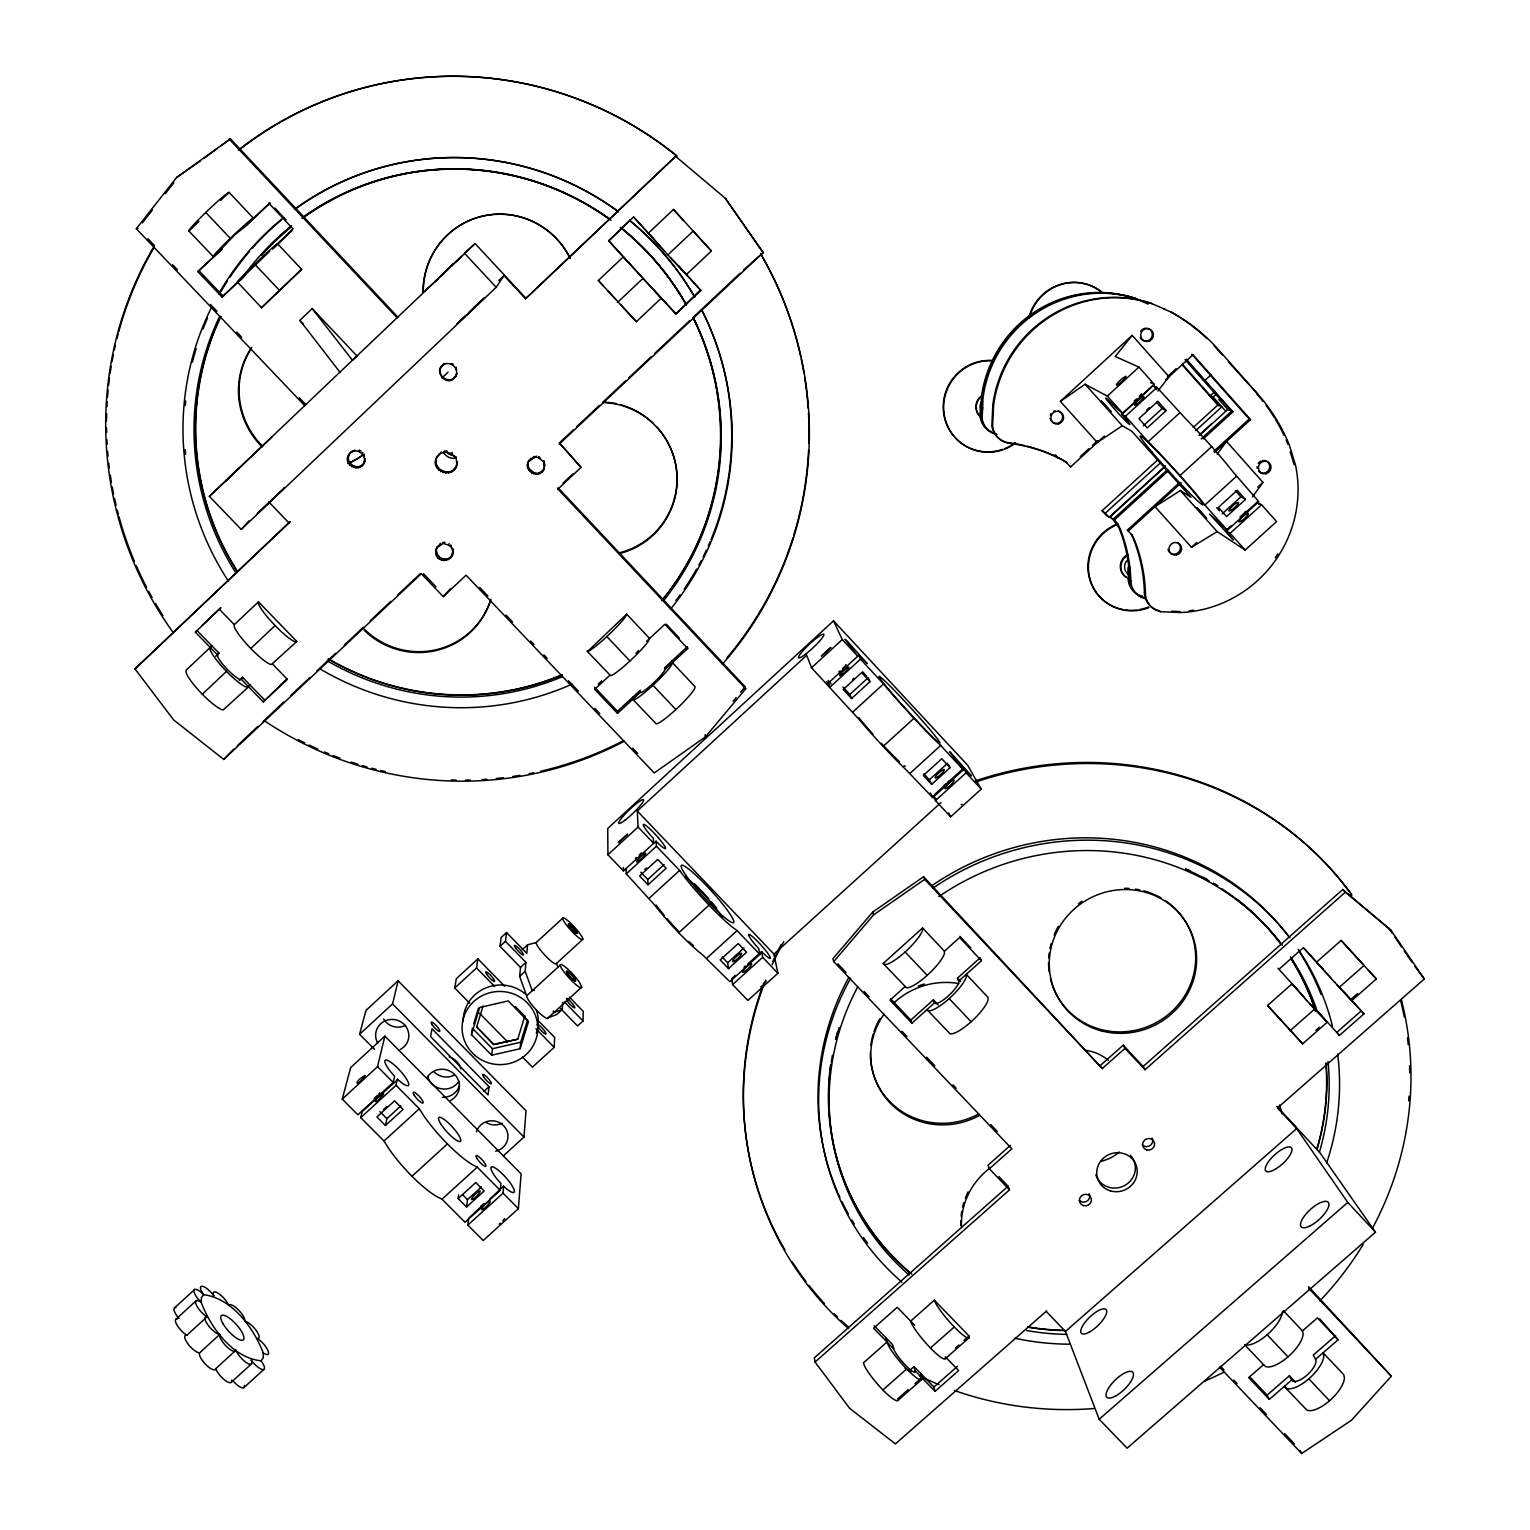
<?xml version="1.0" encoding="UTF-8"?>
<svg xmlns="http://www.w3.org/2000/svg" width="1530" height="1530" viewBox="0 0 1530 1530"><rect width="100%" height="100%" fill="white"/><g stroke="black" fill="none" stroke-linecap="round" stroke-linejoin="round"><path stroke-width="1.5" d="M944.45 951.201L944.431 953.419A26.584 6.311 -43.3 0 1 927.218 975.298A26.584 6.311 -43.3 0 1 906.353 987.672L883.173 963.479L922.552 927.964L944.45 951.201L959.616 937.546L981.418 960.725L958.698 981.132A16.333 4.035 -43.3 0 1 948.198 996.03A16.333 4.035 -43.3 0 1 934.505 1002.858L911.861 1023.188L890.001 1000.18L905.091 986.601M263.236 1352.902L263.198 1357.875L261.056 1360.82C232.598 1357.799 210.662 1327.772 201.195 1302.259A11.399 3.557 47.4 0 1 194.023 1290.192A11.399 3.557 47.4 0 1 203.777 1294.686C232.024 1298.396 253.483 1327.581 263.236 1352.902A11.284 3.5 47.9 0 0 268.018 1350.665A11.284 3.5 47.9 0 0 257.231 1338.406A11.245 3.462 47.8 0 0 256.103 1330.373A11.245 3.462 47.8 0 0 244.666 1321.193A11.226 3.462 47.6 0 0 237.992 1309.47A11.226 3.462 47.6 0 0 228.888 1305.702A11.265 3.481 47.5 0 0 218.35 1293.366A11.265 3.481 47.5 0 0 213.932 1296.006A11.322 3.519 47.4 0 0 202.247 1286.252A11.322 3.519 47.4 0 0 203.777 1294.686L201.424 1297.421L201.195 1302.259A11.456 3.615 47.5 0 0 196.031 1304.344A11.456 3.615 47.5 0 0 207.028 1316.794A11.494 3.634 47.6 0 0 207.965 1324.999A11.494 3.634 47.6 0 0 219.785 1334.409A11.513 3.634 47.7 0 0 226.574 1346.515A11.513 3.634 47.7 0 0 235.964 1350.244A11.475 3.615 47.8 0 0 246.713 1362.886A11.475 3.615 47.8 0 0 251.092 1359.883A11.418 3.576 47.9 0 0 262.797 1369.618A11.418 3.576 47.9 0 0 261.056 1360.82M617.527 713.382L594.673 689.322L594.711 687.333L617.47 711.297L617.527 713.382L640.362 692.268A16.696 2.085 -43.5 0 0 652.794 683.623A16.696 2.085 -43.5 0 0 664.766 669.7L687.697 648.51L687.391 646.654L664.556 667.788L664.766 669.7M996.03 433.927A19.622 19.221 -56.3 0 1 981.285 417.518L982.719 407.496M886.042 1337.909L886.998 1342.02L863.417 1362.886L864.507 1365.85A26.163 4.724 49.1 0 0 882.867 1389.948A26.163 4.724 49.1 0 0 898.148 1400.256L898.167 1398.707M922.552 927.964L922.494 930.144A26.622 6.082 -43.3 0 1 905.148 951.966A26.622 6.082 -43.3 0 1 884.397 964.512L883.173 963.479M258.436 601.826L258.398 603.451A27.597 4.475 46.3 0 0 275.075 625.521A27.597 4.475 46.3 0 0 295.52 641.816L296.801 641.452L258.436 601.826L234.3 624.661L234.205 626.325A27.559 4.724 46.2 0 0 250.767 648.471A27.559 4.724 46.2 0 0 271.365 664.575L296.801 641.452M560.401 1008.327L577.594 1025.98L583.045 1020.988L583.255 1011.387L569.351 997.082M562.638 918.287L536.169 942.557L527.582 944.813L526.798 953.362L506.545 932.535L505.493 941.352L525.976 962.37L520.506 967.4L519.626 976.35L526.645 995.82A15.587 2.888 47.5 0 0 537.106 1010.718A15.587 2.888 47.5 0 0 548.123 1017.813L556.805 1014.467L562.313 1009.437L562.638 1002.456M980.558 416.963L981.495 396.557A117.772 114.616 -55.1 0 1 1134.954 298.331L1148.246 304.068M981.285 417.518L982.222 397.073A117.982 114.846 -55 0 1 1135.987 298.675M1026.936 446.148A160.803 157.494 -40.5 0 1 1061.399 459.23L1066.697 462.538L1062.298 459.899A161.109 157.8 -40.5 0 0 1009.513 443.356L1008.71 442.725A20.196 19.756 -55.5 0 1 991.861 425.57L992.855 404.551A121.386 118.04 -54.4 0 1 1151.096 303.342L1165.152 309.366M1009.513 443.356A20.234 19.794 -55.4 0 1 992.626 426.162L993.62 405.087A121.616 118.269 -54.3 0 1 1152.186 303.686M522.495 1057.058L532.402 1067.175L554.166 1047.342L554.682 1037.455L537.986 1020.376M268.859 501.974L288.998 522.954L290.126 521.52L134.984 668.935L173.617 719.903L223.782 759.435L421.324 573.693L443.222 596.624L466.076 575.203L654.228 772.956L705.445 736.867L745.684 688.787L557.953 489.065L581.037 467.415L559.387 442.973L573.291 429.93M211.599 645.564L210.069 649.141A27.54 4.992 46.1 0 0 226.497 671.364A27.54 4.992 46.1 0 0 247.248 687.295L249.868 684.847M484.398 1203.613L468.658 1218.243L467.836 1225.09L483.212 1240.505L518.383 1208.643L521.099 1173.854L384.872 1036.116L350.676 1067.558L342.242 1099.095L357.886 1114.796L393.191 1082.418L394.625 1076.259L391.737 1073.027A17.136 3.902 47.3 0 1 388.333 1060.73A17.136 3.902 47.3 0 1 407.63 1081.022A17.136 3.902 47.3 0 1 397.857 1079.492L362.247 1111.449L360.736 1117.646L384.011 1141.017L388.563 1148.265A52.9 12.756 47.7 0 0 436.7 1196.556L442.017 1199.195L465.043 1222.298L500.253 1190.359L500.96 1183.493L498.704 1181.026A17.002 3.844 47.9 0 1 493.616 1167.199A17.002 3.844 47.9 0 1 512.779 1186.917A17.002 3.844 47.9 0 1 504.804 1187.299L503.638 1186.171L489.638 1199.195M503.198 1155.972L523.968 1137.115L526.014 1110.761L398.106 980.807L365.976 1010.412L359.588 1034.28L374.582 1049.389M491.685 1055.222L492.45 1048.7L472.368 1028.256L471.45 1034.643L491.685 1055.222L520.143 1048.7L520.736 1042.236L527.62 1019.783M467.836 1225.09L503.045 1193.17L503.638 1186.171M517.752 1039.195L493.731 1044.321L476.652 1026.917L493.674 1044.703L517.752 1039.195L524.809 1015.882M534.486 990.541A15.606 2.85 47.5 0 0 532.249 990.694L525.153 971.301L525.976 962.37M397.36 1078.975L396.021 1085.286L360.736 1117.646M489.026 1086.683L488.051 1094.887L430.561 1036.575L432.034 1028.829L489.026 1086.683L483.901 1091.368M557.953 489.065L558.106 487.764L745.187 686.798L745.684 688.787M520.506 967.4L500.023 946.362L501.132 937.508L506.545 932.535M458.656 1194.892L458.159 1198.564L466.554 1207.017L467.492 1199.616L481.472 1186.917M581.037 467.415L559.387 442.973M364.121 462.768L363.26 463.992L365.001 460.76C361.979 475.008 340.329 464.661 349.567 453.779L347.769 456.992M361.864 465.694L362.744 464.47C356.892 470.418 346.067 463.647 348.687 455.806M364.14 461.964C366.76 454.085 355.897 447.276 350.026 453.243L352.722 450.795L351.804 451.962M469.595 1003.144L454.735 987.978L476.538 967.955L477.896 958.87L504.594 986.2M454.008 378.407L455.94 375.787C448.615 389.691 431.058 370.662 444.561 363.681L440.793 367.563M454.544 377.508C447.812 384.355 436.088 374.62 441.386 366.703M456.858 464.546L456.322 465.77L457.279 461.831C457.298 481.319 426.545 471.603 437.657 455.844L437.045 457.03L441.596 452.096L438.785 454.888L439.378 453.702M455.213 468.276L455.749 467.052C449.897 477.437 432.722 469.538 436.528 458.35L435.935 459.555M435.744 551.928L436.662 548.237L435.744 551.928C435.763 565.316 456.495 561.07 452.937 548.811L452.306 554.663M543.341 470.322L544.451 467.09C542.328 480.956 520.908 471.565 529.17 460.128L528.003 463.341L528.271 462.137M544.24 468.314L543.8 460.645L544.604 466.134L544.814 464.91M544.374 463.915L544.584 462.71M454.735 987.978L456.322 978.684L477.896 958.87M541.945 472.024L543.552 469.098M540.167 473.325L542.175 470.8M538.101 474.09L540.377 472.082M540.568 458.637L538.77 456.533L538.541 457.719L543.59 461.85M535.902 474.3L538.331 472.847M533.702 473.937L533.951 472.694L528.94 468.582L527.927 464.317L527.64 465.522M528.902 461.333L536.59 456.15M531.694 473.019L531.943 471.776M534.161 457.566L534.391 456.361L532.077 458.331M529.973 471.603L530.241 470.379M528.672 469.806L528.94 468.582M385.426 1125.525L403.059 1109.365L394.568 1100.816L376.916 1116.976L385.426 1125.525L386.918 1118.64L400.936 1105.808M530.298 459.612L530.547 458.426M527.888 467.74L528.156 466.516M342.242 1099.095L377.547 1066.659L384.872 1036.116M359.588 1034.28L392.579 1003.909L398.106 980.807M982.375 412.354L982.107 418.168A19.66 19.259 -56.3 0 0 996.891 434.597M473.745 1023.761L478.527 1008.021M471.45 1034.643L479.712 1007.467L508.266 1000.926L528.481 1021.581L520.143 1048.7M476.595 1027.299L483.002 1006.032M672.167 660.75L671.861 664.345A27.138 3.385 -43.5 0 1 652.966 685.287A27.138 3.385 -43.5 0 1 633.477 699.841L632.636 697.298M443.222 596.624L450.298 588.859M450.03 558.354L452.842 553.133M452.631 552.502L453.167 550.972M451.407 556.652L451.943 555.122M448.252 559.636L450.566 556.805M451.599 548.256L450.834 544.967L452.402 550.322M446.205 560.401L448.806 558.087M444.006 560.611L444.58 559.062L446.76 558.852M450.298 546.478L448.577 545.082L449.132 543.59M441.826 560.248L442.399 558.699L444.58 559.062M439.799 559.33L440.391 557.8L437.37 554.625L436.337 550.398M436.069 549.767L437.561 546.248L436.968 547.759L444.943 542.308L442.744 542.538M438.077 557.953L438.67 556.404M436.777 556.155L437.37 554.625M440.124 544.795L440.697 543.303L438.345 546.076M435.974 554.109L436.586 552.579M626.688 614.161L626.057 615.768A27.234 2.869 -43.5 0 1 606.875 636.537A27.234 2.869 -43.5 0 1 587.635 651.455L626.688 614.161L649.581 638.45L649.007 640.095A27.177 3.117 -43.5 0 1 629.958 660.96A27.177 3.117 -43.5 0 1 610.585 675.686L586.985 651.034M453.473 470.418L454.008 469.194M451.235 472.024L451.79 470.781M455.405 376.686L456.839 373.76L456.303 374.64C458.598 367.736 450.336 360.851 443.987 364.542M448.653 473L449.208 471.756M456.743 463.035L455.978 456.476M525.517 298.752L675.705 156.328L525.517 298.752L503.963 275.572L498.78 280.487M445.899 473.267L446.473 472.024M455.443 457.68L451.656 453.645L452.192 452.478M443.165 472.808L443.738 471.565M440.621 471.661L441.214 470.418M438.46 469.901L439.053 468.658M436.834 467.645L437.427 466.421M435.821 465.043L436.413 463.82M435.514 462.29L436.127 461.085M217.604 655.031L218.981 653.138L196.835 630.398L195.381 632.215L217.604 655.031A16.945 3.06 46.1 0 0 227.645 669.738A16.945 3.06 46.1 0 0 241.243 679.282L263.313 701.945L286.779 678.957M456.399 370.203L456.131 367.238L455.596 368.099M223.782 759.435L233.765 749.069M452.536 364.848L453.09 363.987L450.489 363.911M442.514 377.069L441.941 377.967L448.099 372.134M241.243 679.282L242.524 677.312L264.518 699.899M525.785 298.14L475.084 243.557L209.361 496.351L241.243 529.437L496.198 287.296L504.326 275.018M360.086 466.994L360.965 465.751M364.465 459.784L365.326 458.579M358.02 467.759L358.9 466.535M364.216 457.566L364.255 454.295M1252.439 497.021L1262.977 482.39L1226.563 441.462L1217.172 454.142M355.821 467.97L356.7 466.746M353.621 467.606L354.52 466.382M362.075 453.683L362.935 452.498M351.575 466.688L352.474 465.464M349.834 465.273L350.753 464.049M348.515 463.475L349.433 462.251M358.288 451.35L359.168 450.164L361.195 451.082M347.693 461.391L348.611 460.186M347.444 459.172L348.362 457.986M353.889 451.178L354.769 450.011M1157.942 391.011L1169.016 376.763L1132.162 335.357L1060.367 401.396L1097.297 442.495L1122.293 425.742L1131.779 431.211L1190.971 497.269L1180.376 490.575L1154.997 506.679L1191.487 547.3L1217.134 531.598L1245.152 550.073L1276.575 521.596L1261.581 504.766L1257.086 502.184L1243.201 514.788M304.833 405.756L136.323 228.716L176.562 177.518L230.437 138.828L397.857 317.131L397.111 317.838L229.06 138.867M142.328 222.883L152.35 210.126M165.24 193.717L173.827 182.797M195.381 632.215L220.836 607.678L201.979 625.54M1132.162 335.357L1115.255 356.49L1138.913 367.104L1154.194 384.279L1122.638 413.215L1116.441 408.376A17.729 0.956 47.7 0 0 1107.204 400.363A17.729 0.956 47.7 0 0 1126.596 421.84A17.729 0.956 47.7 0 0 1122.599 415.204L1121.815 414.324L1153.161 385.598L1156.967 387.377L1185.903 419.01A54.851 3.634 47.6 0 1 1232.912 471.776L1258.846 501.706L1227.404 530.241L1209.561 514.061L1233.333 539.994L1225.855 530.528L1231.057 525.804M348.649 454.965L350.944 452.077M378.885 1093.893L379.803 1092.764M733.157 701.161L736.16 697.565M740.673 692.191L745.187 686.798M1100.567 1065.301L1123.192 1045.181L1124.99 1048.356L1102.269 1068.533L923.565 876.728L872.693 912.09L832.894 958.698L833.716 961.605L1011.866 1148.82L989.375 1168.805L1009.475 1189.862L815.05 1362.044L849.552 1408.231L895.394 1443.918L1046.654 1310.923M833.716 961.605L873.668 914.806L924.694 879.348L923.565 876.728M241.243 529.437L248.912 520.889M1308.571 1286.711L1391.325 1376.178L1351.468 1420.261L1301.686 1453.5L1219.467 1367.055M582.892 939.21L580.903 939.21A14.745 2.391 47.5 0 1 564.513 922.303A14.745 2.391 47.5 0 1 569.715 922.303A14.745 2.391 47.5 0 1 582.892 939.21L555.887 963.996L554.395 963.479A14.726 2.544 47.4 0 1 542.94 953.056A14.726 2.544 47.4 0 1 536.169 942.557M377.776 1095.117L374.123 1098.464M282.4 489.887L284.79 487.458L283.471 488.548M188.936 231.107L188.726 230.705A28.037 1.683 -43.7 0 1 205.804 212.441A28.037 1.683 -43.7 0 1 227.588 193.163L229.079 192.34L253.349 218.102L251.895 218.962A27.98 1.396 -43.7 0 0 230.303 238.336A27.98 1.396 -43.7 0 0 213.091 256.39L188.936 231.107L198.957 221.429M220.703 200.411L229.079 192.34M301.62 269.318L261.534 307.721L301.62 269.318L277.523 243.748L276.146 244.666A27.942 1.109 -43.7 0 0 254.688 264.135A27.942 1.109 -43.7 0 0 237.341 281.979L261.573 307.74M279.952 492.277L258.283 512.799M197.848 271.575L222.29 248.912L197.848 271.575L222.06 297.069L244.781 275.955M245.584 225.56L270.026 202.897L246.885 225.197L234.702 234.893L220.913 249.352M465.56 315.486L456.801 324.15L465.254 316.385M222.06 297.069L269.777 251.207M272.876 248.223L292.995 228.888L268.802 203.184M272.646 249.161L292.459 230.112M339.947 372.211L299.88 320.363L312.197 308.582L357.026 356.031L352.474 360.277L312.197 308.582M234.492 472.445L225.484 481.051L271.938 437.045M428.018 288.08L425.397 290.585L461.582 256.371L455.577 262.108M450.776 266.43L453.454 263.868L440.965 275.725M438.23 278.594L434.941 281.75L437.159 279.665M469.098 312.101L472.77 308.62M134.984 668.935L289.476 522.476M700.855 290.49L678.727 266.124L700.855 290.49L675.839 313.994L608.653 240.937L628.601 221.601M608.653 240.937L633.592 216.878L664.594 251.207M473.937 307.511L484.781 297.489L466.44 315.276M210.203 647.419L186.163 670.159L185.991 671.919A27.502 5.24 46 0 0 202.304 694.199A27.502 5.24 46 0 0 223.189 709.958L248.606 686.836M598.326 280.506L623.322 256.887L661.285 298.178L636.327 321.683L598.326 280.506L603.088 285.651M711.393 250.997L673.468 209.476L648.357 233.21L662.873 249.486L667.845 254.917L693.128 231.068L711.393 250.997L686.301 274.616L670.676 257.824M215.711 656.236L218.981 653.138M202.323 694.218L226.517 671.383M250.786 648.49L275.094 625.54M617.451 302.481L642.619 278.728M209.361 496.351L239.101 468.39M239.254 680.391L242.524 677.312M675.839 313.994L700.491 289.878M263.313 701.945L287.372 679.32L272.665 664.173M237.227 745.818L257.939 726.329M263.122 721.472L283.834 701.983M290.738 695.481L309.749 677.637M316.653 671.135L335.644 653.272M344.269 645.163L363.26 627.3M370.184 620.798L390.896 601.328M397.8 594.826L420.253 573.712M576.753 426.66L599.339 405.45M625.407 380.97L602.82 402.18A76.73 76.424 48.7 0 1 616.361 403.691M628.887 377.7L651.455 356.49M654.936 353.22L689.686 320.592M693.167 317.322L740.061 273.258M743.542 270.007L763.24 252.507L559.234 444.121M563.04 483.136L572.909 473.898M281.501 490.365L257.193 513.774M598.211 684.082L601.711 680.85M594.673 689.322L609.896 675.227M646.54 641.28L664.9 624.259L687.697 648.51M617.47 711.297L640.229 690.279L640.362 692.268M475.084 243.557L464.527 253.272L496.198 287.296M936.016 798.832A16.333 0.975 47.7 0 1 933.128 795.849L935.48 800.573L950.627 816.81L981.246 789.098L967.572 765.172L833.525 620.817L607.735 828.457L607.926 854.754L623.456 870.933L656.045 841.175L657.804 842.934A16.333 2.066 47.5 0 0 663.332 844.044A16.333 2.066 47.5 0 0 645.182 825.053A16.333 2.066 47.5 0 0 651.493 836.336L653.253 838.249L653.616 843.279L638.087 827.042L637.283 811.015L806.712 655.28L811.531 667.769L858.33 718.622A54.047 3.232 47.6 0 0 905.817 769.514L932.707 797.608L963.345 769.819L949.633 751.785L950.57 752.492L971.435 775.94L963.537 768.251L934.811 794.319M500.023 946.362L505.493 941.352M607.926 854.754L638.087 827.042M811.531 667.769L842.265 639.54L833.525 620.817M1060.367 401.396L1085.095 384.24L1107.318 396.117L1138.913 367.104M522.227 949.728L527.582 944.813M826.965 684.312L858.674 655.375L867.223 663.618L847.142 641.013L844.981 639.291L857.699 656.14L842.265 639.54M1080.199 456.648L1088.92 448.653M1092.42 445.459L1097.641 440.659M1167.428 376.705L1176.149 368.692M747.501 964.263L761.558 951.526L763.26 953.247A16.199 2.046 47.8 0 0 767.964 953.534A16.199 2.046 47.8 0 0 750.102 934.83A16.199 2.046 47.8 0 0 757.063 946.745L758.803 948.638L759.894 954.414L729.829 981.686L702.327 954.644A53.55 7.421 47.6 0 1 654.534 904.899L626.286 873.86L656.427 846.224L656.045 841.175M858.674 655.375L860.491 659.162L829.776 687.314L828.17 683.355M1121.815 414.324L1125.411 416.313L1156.967 387.377M1069.738 466.248L1070.656 466.918L1104.258 436.127M1165.516 379.976L1193.017 354.769L1250.526 419.622L1214.361 452.574M519.626 976.35L525.153 971.301M174.669 1307.767L194.673 1289.465M648.07 884.78L639.636 875.982L657.709 859.401L666.162 868.218L648.07 884.78L647.764 879.501L664.077 864.546M851.598 698.502L849.839 694.486L868.141 677.733L870.015 681.653L851.598 698.502L843.202 689.514L861.62 672.626L870.015 681.653M1143.369 425.761L1162.15 408.548L1166.166 410.576L1147.251 427.903L1138.932 418.608L1157.866 401.262L1166.166 410.576M526.645 995.82L560.267 965.048M176.199 1318.975L196.318 1300.576M1211.397 374.468L1204.99 380.339L1202.504 379.287M649.466 897.995L679.588 870.436L656.427 846.224M852.822 712.005L883.518 683.929L860.491 659.162M1125.411 416.313L1148.15 441.711L1179.687 412.87M384.011 1141.017L419.297 1108.753L396.021 1085.286M1210.326 395.734L1215.126 391.336M1209.178 395.218L1213.118 396.978L1216.331 394.032M231.585 1380.117A11.475 3.71 47.8 0 1 225.426 1380.596A11.475 3.71 47.8 0 1 215.749 1368.661A11.494 3.729 47.7 0 1 206.282 1365.028A11.494 3.729 47.7 0 1 199.55 1352.883A11.494 3.729 47.6 0 1 187.693 1343.512A11.494 3.729 47.6 0 1 186.851 1335.231L207.028 1316.794M1165.458 465.885L1109.04 517.37L1105.808 514.864L1102.078 510.733L1158.21 459.478M1193.285 427.425L1217.861 404.991L1221.839 406.808L1195.752 430.619M548.123 1017.813L581.725 987.118L579.736 982.796A15.625 2.677 47.5 0 0 562.371 964.952A15.625 2.677 47.5 0 0 567.592 976.312A15.625 2.677 47.5 0 0 581.725 987.118M1102.078 510.733L1105.291 513.219L1160.964 462.385M1198.946 435.323L1211.282 424.059M1144.402 597.694L1145.568 598.727A19.412 18.838 -44.5 0 1 1130.9 581.113A156.71 153.612 -41.3 0 0 1120.151 528.825L1118.048 524.331L1110.072 516.891L1164.521 467.205M1199.654 435.132L1227.768 409.485L1232.912 411.819L1203.249 438.9M199.55 1352.883L219.785 1334.409M1167.715 469.442L1113.113 519.244L1119.023 527.946A156.366 153.287 -41.4 0 1 1129.752 580.119A19.374 18.8 -44.5 0 0 1142.795 597.293M1201.165 438.9L1231.535 411.188L1186.553 360.506M1110.072 516.891L1114.242 520.104L1168.346 470.743M1180.013 475.543L1211.722 446.645M411.972 1176.245L447.429 1143.924M678.746 932.765L709.04 905.148M883.154 746.41L914.003 718.259M1163.68 308.888L1171.77 312.33A186.392 181.688 -50.9 0 1 1218.722 349.988L1257.928 394.281A185.761 180.636 -48 0 1 1289.369 445.115L1295.585 465.464A120.889 117.122 -49.5 0 1 1181.064 612.535L1160.543 611.694A19.966 19.354 -43.9 0 1 1145.473 593.583A161.109 157.8 -40.5 0 0 1134.476 539.88L1132.315 535.27L1127.361 530.126L1178.597 483.442M1213.921 451.235L1249.245 419.048L1250.526 419.622M1181.083 482.906L1128.394 530.929L1127.361 530.126M215.749 1368.661L235.964 1350.244M231.087 1382.451L251.283 1364.072M1227.404 530.241L1204.856 505.053L1236.336 476.423M442.017 1199.195L477.245 1167.16L500.253 1190.359M707.032 957.952L737.116 930.584L759.894 954.414M910.044 773.319L940.701 745.454L963.345 769.819M243.806 1387.691L263.906 1369.407M458.159 1198.564L475.754 1182.575L484.168 1191.029L466.554 1207.017M728.529 968.624L720.19 959.922L738.225 943.532L746.564 952.234L728.529 968.624L727.668 962.791L743.943 948.007M948.409 764.694L950.034 767.678L931.655 784.374L929.36 779.765L947.606 763.202M1222.145 513.831L1240.887 496.81L1245.458 499.449L1226.563 516.585L1218.358 507.405L1237.235 490.25L1245.458 499.449M1191.487 547.3L1196.69 542.576M1257.756 487.133L1262.977 482.39M735.222 975.413L731.703 978.607L732.621 984.574L747.864 1000.467L777.909 973.252L773.931 954.07L637.283 811.015M732.621 984.574L762.667 957.321L761.558 951.526M935.48 800.573L966.099 772.803L963.537 768.251M1225.855 530.528L1230.12 533.301L1261.581 504.766M773.931 954.07L940.931 802.638M911.861 1023.188L910.79 1020.089L933.357 999.836L938.234 1004.981M958.698 981.132L957.455 978.186L980.118 957.837L981.418 960.725M1010.45 1145.32L988.036 1165.229L989.375 1168.805M998.841 1176.532L1008.079 1186.228L814.343 1357.856L815.05 1362.044M1391.038 930.317L1345.329 892.162L1145.014 1069.738L1143.159 1066.486L1342.747 889.504L1391.038 930.317L1424.296 978.971L1277.493 1107.969L1296.656 1128.585L1065.473 1331.444L1099.19 1419.247L1127.094 1448.202L1375.47 1232.186L1320.084 1152.932L1276.785 1106.324M1278.793 969.465L1303.331 947.72L1328.652 975.528M934.333 1300.175L910.656 1321.117L911.823 1324.005A26.22 4.284 49 0 0 930.431 1347.987A26.22 4.284 49 0 0 945.425 1358.602L969.14 1337.698L969.026 1335.996L934.333 1300.175L935.576 1303.025A26.259 4.054 48.9 0 0 954.28 1326.95A26.259 4.054 48.9 0 0 969.14 1337.698M1339.745 987.711L1363.957 1013.855L1339.458 1035.408L1317.292 1010.928L1327.16 1022.25L1302.661 1043.823L1267.567 1005.497L1292.028 983.847L1304.038 997.254M1334.275 981.725L1339.266 987.347L1364.014 965.506L1341.141 940.415L1316.565 962.16L1331.387 978.55M882.887 1389.967L906.64 1369.006M930.431 1348.007L954.299 1326.95M1289.905 1030.895L1314.557 1009.15L1327.16 1022.25M908.744 1371.282L914.022 1366.615L933.931 1387.06L935.06 1391.325L958.66 1370.555L945.368 1356.861L945.425 1358.602M898.187 1398.439L908.285 1389.527M915.017 1383.598L921.749 1377.669L920.658 1373.443M955.504 1347.911L958.889 1344.947M963.957 1340.471L969.026 1335.996M1315.857 1030.359L1319.338 1027.28M1357.512 993.62L1350.818 999.53L1351.717 1000.62L1376.312 978.932L1341.141 940.415M898.148 1400.256L921.768 1379.448L921.749 1377.669M933.931 1387.06L957.455 1366.347M1361.337 1010.794L1336.933 1032.272L1339.458 1035.408M1099.19 1419.247L1347.777 1202.427L1294.284 1125.162M1283.345 1310.617L1302.451 1330.89L1303.101 1333.777A25.857 10.002 -43.1 0 1 1288.011 1356.823A25.857 10.002 -43.1 0 1 1265.463 1366.462L1263.57 1364.664L1248.652 1377.612L1269.326 1399.395L1291.683 1380.022A15.893 6.273 -43.1 0 0 1306.811 1375.279A15.893 6.273 -43.1 0 0 1315.59 1359.29L1338.1 1339.802L1319.797 1318.898M1302.451 1330.89L1317.464 1317.866L1338.1 1339.802M1269.326 1399.395L1267.089 1395.111L1289.369 1375.795L1295.527 1382.317M1335.614 1335.709L1313.199 1355.14L1315.59 1359.29M200.545 160.822L176.562 177.518M204.274 158.068L217.356 148.448M221.085 145.694L230.437 138.828M562.313 1009.437L553.707 1012.707L553.267 1010.948M441.023 453.282L446.358 452.039L451.656 453.645M492.45 1048.7L520.736 1042.236M136.323 228.716L138.025 228.353M444.178 451.14L446.932 450.872L446.358 452.039A11.724 11.571 47.3 0 0 454.525 455.73M1171.559 611.235L1179.936 611.579M444.369 543.819L448.577 545.082M536.361 457.355L538.541 457.719M533.951 472.694L536.131 473.057M1171.77 312.33L1170.641 311.948A186.029 181.324 -50.9 0 1 1179.305 317.073M1214.132 345.818A186.029 181.324 -50.9 0 1 1217.517 349.529L1218.722 349.988M1193.017 354.769L1191.851 354.31L1249.245 419.048M1228.456 361.922L1257.928 394.281M1220.615 386.746L1221.839 387.262M440.391 557.8L442.399 558.699M1150.426 382.519L1154.194 384.279M477.245 1167.16L472.005 1164.445A52.995 12.049 47.6 0 1 423.906 1115.963L419.297 1108.753M763.24 252.507L725.392 198.441L762.648 252.048M1054.304 455.118L1058.033 457.814L1055.471 454.984M737.116 930.584L732.468 927.218A53.627 6.789 47.6 0 1 684.732 877.302L679.588 870.436M980.137 416.638L982.107 418.168L983.063 397.666A118.25 115.094 -55 0 1 1137.173 299.058M1132.315 535.27L1131.282 534.467L1133.443 539.076A160.803 157.494 -40.5 0 1 1144.402 592.684A19.928 19.316 -44 0 0 1159.453 610.738L1160.543 611.694M1351.717 1000.62L1337.124 984.861M675.438 156.213L725.832 198.709M678.995 266.641L673.468 260.846M1128.184 578.761L1130.9 581.113M1144.402 592.684L1145.473 593.583M940.701 745.454L936.551 741.572A54.124 2.601 47.6 0 1 889.083 690.508L883.518 683.929M379.88 1111.564L386.918 1118.64M462.481 1194.586L467.492 1199.616M1148.15 441.711L1154.289 447.908A54.774 2.964 47.6 0 1 1201.356 500.482L1204.856 505.053M377.547 1066.659L393.191 1082.418M503.045 1193.17L518.383 1208.643M392.579 1003.909L523.968 1137.115M479.521 1013.262L507.616 1041.892M515.476 1006.74L524.79 1016.264M476.538 967.955L494.706 986.525M514.52 1006.797L526.071 1018.617M535.997 1028.753L554.166 1047.342M564.302 1001.748L583.045 1020.988M874.166 1325.707L892.717 1344.755L893.692 1348.886A16.122 2.773 49 0 0 905.76 1365.468A16.122 2.773 49 0 0 915.074 1370.823L935.06 1391.325M893.692 1348.886L873.592 1328.25L897.249 1307.308L914.653 1325.248M219.479 609.399L234.3 624.661M1342.747 889.504L1345.329 892.162M1424.296 978.971L1414.848 966.329M1046.176 1311.363L1065.473 1331.444M640.764 872.215L647.764 879.501M722.141 957.034L727.668 962.791M423.523 573.731L435.993 586.793M762.667 957.321L777.909 973.252M147.894 238.718L154.492 245.642M172.584 264.671L177.518 269.854M210.452 304.432L217.031 311.355M236.787 332.106L241.721 337.289M299.325 397.819L305.904 404.742M1220.672 1366.328L1223.943 1369.771M1233.792 1380.117L1237.062 1383.56M1260.012 1407.696L1266.572 1414.581M1284.588 1433.534L1294.437 1443.88M479.712 587.444L487.936 596.088M506.028 615.098L512.607 622.022M530.7 641.032L533.989 644.493M543.858 654.859L547.147 658.321M568.529 680.793L578.397 691.158M594.845 708.447L599.779 713.63M632.674 748.208L637.608 753.391M837.828 963.881L846.052 972.506M864.144 991.517L869.078 996.699M901.954 1031.277L906.888 1036.46M926.606 1057.192L934.83 1065.836M952.922 1084.847L956.212 1088.289M990.732 1124.588L997.311 1131.492M632.751 699.306L656.294 723.9A27.081 3.634 -43.4 0 0 675.877 709.538A27.081 3.634 -43.4 0 0 694.658 688.519L695.136 686.76L672.397 662.643M1246.013 1346.151L1263.57 1364.664M199.321 271.04L223.437 296.457M890.575 998.784L910.79 1020.089M1249.647 1376.751L1267.089 1395.111M826.525 681.615L829.643 684.904M205.804 212.46L230.284 238.355M254.688 264.155L278.995 289.858M606.855 636.557L629.939 660.979M652.947 685.306L675.877 709.538M905.129 951.966L927.199 975.318M949.193 998.574L971.11 1021.753A26.488 6.77 -43.3 0 0 988.093 999.702L988.017 997.407L966.272 974.342L966.31 976.599A26.546 6.541 -43.3 0 1 949.212 998.555A26.546 6.541 -43.3 0 1 928.251 1010.756L926.951 1009.647L950.073 1033.783A26.488 6.77 -43.3 0 0 971.129 1021.734M1244.693 1344.545A25.895 9.792 -43.1 0 0 1267.146 1334.753L1287.992 1356.842M1308.819 1378.817A25.819 10.194 -43.1 0 0 1323.794 1355.714L1323.106 1352.788L1343.684 1374.609L1344.392 1377.574A25.781 10.404 -43.1 0 1 1329.551 1400.753A25.781 10.404 -43.1 0 1 1306.811 1410.067L1284.244 1386.467L1286.175 1388.303A25.819 10.194 -43.1 0 0 1308.819 1378.817L1329.532 1400.753M299.88 320.363L303.074 323.748M1376.312 978.932L1368.279 970.173M957.455 978.186L960.706 981.629M924.694 879.348L1102.269 1068.533M1308.609 1288.164L1391.325 1376.178M274.845 208.023L286.091 219.976M666.296 624.221L679.282 638.029M959.922 936.379L970.804 947.931M1123.192 1045.181L1143.159 1066.486M1124.99 1048.356L1145.014 1069.738M842.896 687.027L849.839 694.486M923.871 773.874L929.36 779.765M931.655 784.374L923.355 775.481L941.753 758.765L950.034 767.678M966.099 772.803L981.246 789.098M862.576 671.766L866.745 676.241M1347.777 1202.427L1375.47 1232.186M607.831 290.796L615.749 299.364M620.491 304.527L636.327 321.683M1267.567 1005.497L1302.661 1043.823M1277.971 968.203L1298.664 991.058M667.654 254.535L672.779 260.291M1303.942 948.218L1323.182 969.389M1344.277 992.377L1363.957 1013.855M608.634 240.516L630.609 264.805M675.572 313.325L653.979 290.222M633.707 217.222L655.643 241.166M1309.642 1003.47L1319.759 1013.988M1314.557 1009.15L1305.205 998.88M683.489 220.492L673.468 209.476M1329.895 977.077L1334.6 982.26M1065.798 461.869L1070.656 466.918M1114.242 520.104L1118.048 524.331M1105.291 513.219L1109.04 517.37M1085.095 384.24L1122.293 425.742M1180.376 490.575L1217.134 531.598M1306.754 1000.295L1292.028 983.847M1216.713 507.75L1219.429 510.791M1107.318 396.117L1122.638 413.215M1230.12 533.301L1245.152 550.073M1156.661 402.39L1162.15 408.548M1235.456 490.709L1240.887 496.81M1186.285 359.263L1232.912 411.819M1185.042 359.627L1221.495 400.688L1218.951 399.56L1227.768 409.485M1213.118 396.978L1225.587 411.015M1182.288 364.178L1219.008 405.526M1182.747 365.479L1217.861 404.991M1217.517 349.529L1222.202 354.845M1153.161 385.598L1153.945 386.478A17.748 1.186 47.7 0 1 1156.623 389.615M1257.086 502.184L1259.133 504.537M1388.303 927.543L1392.281 933.357M1394.939 937.24L1401.576 946.936M1404.234 950.819L1412.19 962.447M1289.369 1375.795L1291.683 1380.022M1300.137 1450.536L1301.686 1453.5M948.638 812.87L950.627 816.81M930.393 792.903L932.707 797.608M886.998 1342.02L888.146 1344.947A26.201 4.513 49 0 0 906.621 1368.987A26.201 4.513 49 0 0 921.768 1379.448M556.442 963.422L558.029 967.515M1008.079 1186.228L1009.475 1189.862M933.357 999.836L934.505 1002.858M872.693 912.09L873.668 914.806M1290.23 451.733L1294.208 464.795M914.022 1366.615L915.074 1370.823M705.062 734.763L705.445 736.867M626.114 868.619L626.286 873.86M623.36 867.434L623.456 870.933M1119.31 1151.956A39.512 37.676 -21.6 0 1 1101.141 1161.251M186.851 1335.231A11.456 3.691 47.5 0 1 176.925 1324.904A11.456 3.691 47.5 0 1 177.442 1318.898M178.991 1318.401A11.379 3.653 47.4 0 1 175.874 1307.653M244.36 1385.434A11.418 3.672 47.9 0 1 241.109 1387.481A11.418 3.672 47.9 0 1 232.77 1380.615M536.246 1009.685A37.581 36.318 3.8 0 1 536.322 1033.018M463.15 1021.447A37.581 36.318 3.8 0 1 485.01 988.265A37.581 36.318 3.8 0 1 525.383 994.022M572.086 684.14A276.624 273.009 48.6 0 1 320.344 669.088M228.563 581.419A276.624 273.009 48.6 0 1 211.064 308.276M218.752 293.779A276.624 273.009 48.6 0 1 283.471 217.7M294.544 209.208A276.624 273.009 48.6 0 1 618.388 211.829M629.48 220.435A276.624 273.009 48.6 0 1 694.792 297.241M701.562 309.672A276.624 273.009 48.6 0 1 670.331 609.323M624.47 741.151A354.482 349.815 49 0 1 265.34 721.395M172.794 632.005A354.482 349.815 49 0 1 153.937 246.598M238.336 150.131A354.482 349.815 49 0 1 676.929 156.041M760.544 253.559A354.482 349.815 49 0 1 722.447 664.116M622.366 741.228A353.889 349.242 49 0 1 540.587 771.254M533.721 772.765A353.889 349.242 49 0 1 529.112 773.683M519.817 775.366A353.889 349.242 49 0 1 512.799 776.475M503.389 777.699A353.889 349.242 49 0 1 496.294 778.464M486.808 779.267A353.889 349.242 49 0 1 482.065 779.573M470.207 780.032A353.889 349.242 49 0 1 465.483 780.109M456.055 780.071A353.889 349.242 49 0 1 451.35 779.937M385.407 771.598A353.889 349.242 49 0 1 380.76 770.508M376.151 769.38A353.889 349.242 49 0 1 371.561 768.194M366.99 766.951A353.889 349.242 49 0 1 362.457 765.631M357.944 764.273A353.889 349.242 49 0 1 351.173 762.093M339.928 758.153A353.889 349.242 49 0 1 333.215 755.591M328.759 753.812A353.889 349.242 49 0 1 324.341 751.957M317.724 749.069A353.889 349.242 49 0 1 309.022 745.014M304.7 742.911A353.889 349.242 49 0 1 298.293 739.64M162.888 615.538A353.889 349.242 49 0 1 155.524 603.528M152.044 597.465A353.889 349.242 49 0 1 148.678 591.307M146.478 587.138A353.889 349.242 49 0 1 136.304 565.794M134.43 561.433A353.889 349.242 49 0 1 118.996 516.738M118.403 514.482A353.889 349.242 49 0 1 117.217 509.949M116.108 505.378A353.889 349.242 49 0 1 114.54 498.474M113.564 493.846A353.889 349.242 49 0 1 112.226 486.846M111.403 482.16A353.889 349.242 49 0 1 110.294 475.122M109.319 468.027A353.889 349.242 49 0 1 108.764 463.303M108.037 456.208A353.889 349.242 49 0 1 107.616 451.465M107.138 444.35A353.889 349.242 49 0 1 106.89 439.626M106.641 432.531A353.889 349.242 49 0 1 106.545 427.826M106.526 420.788A353.889 349.242 49 0 1 106.66 413.712M106.928 406.636A353.889 349.242 49 0 1 107.196 401.893M107.521 397.15A353.889 349.242 49 0 1 108.133 390.035M108.611 385.292A353.889 349.242 49 0 1 109.472 378.178M110.122 373.454A353.889 349.242 49 0 1 111.212 366.378M112.015 361.673A353.889 349.242 49 0 1 113.354 354.654M114.31 349.988A353.889 349.242 49 0 1 115.343 345.359M116.988 338.455A353.889 349.242 49 0 1 118.173 333.903M118.785 331.628A353.889 349.242 49 0 1 153.497 248.434M238.967 150.093A353.889 349.242 49 0 1 676.796 155.984M761.252 254.994A353.889 349.242 49 0 1 800.726 356.662M801.223 358.938A353.889 349.242 49 0 1 803.9 372.823M804.665 377.489A353.889 349.242 49 0 1 808.165 408.147M808.471 412.87A353.889 349.242 49 0 1 808.873 443.471M808.586 450.432A353.889 349.242 49 0 1 793.668 535.538M792.98 537.757A353.889 349.242 49 0 1 726.922 657.843M185.627 454.372A275.725 272.111 48.8 0 1 185.226 449.744M185.302 405.565A275.725 272.111 48.8 0 1 185.723 400.975M192.455 362.075A275.725 272.111 48.8 0 1 196.184 348.572M203.012 328.912A275.725 272.111 48.8 0 1 207.449 318.221M221.219 291.197A275.725 272.111 48.8 0 1 227.301 281.233M229.844 277.351A275.725 272.111 48.8 0 1 249.428 251.513M252.507 247.975A275.725 272.111 48.8 0 1 280.965 220.32M295.577 208.941A275.725 272.111 48.8 0 1 618.33 211.542M629.385 220.129A275.725 272.111 48.8 0 1 694.486 296.667M702.289 311.145A275.725 272.111 48.8 0 1 711.068 539.478M710.169 541.639A275.725 272.111 48.8 0 1 708.294 545.942M706.363 550.207A275.725 272.111 48.8 0 1 703.284 556.576M701.142 560.783A275.725 272.111 48.8 0 1 698.923 564.972M696.628 569.103A275.725 272.111 48.8 0 1 684.14 589.127M680.085 594.864A275.725 272.111 48.8 0 1 675.897 600.448M562.313 674.979A264.69 261.228 48.8 0 1 328.223 659.067M237.035 571.34A264.69 261.228 48.8 0 1 220.607 316.366M261.439 254.936A264.69 261.228 48.8 0 1 290.853 226.861M302.156 218.178A264.69 261.228 48.8 0 1 554.013 188.247M556.155 189.127A264.69 261.228 48.8 0 1 609.15 218.637M622.041 228.486A264.69 261.228 48.8 0 1 686.339 304.566M693.912 319.005A264.69 261.228 48.8 0 1 662.069 600.602M562.179 676.776A265.57 262.089 48.6 0 1 327.305 660.826M235.83 572.813A265.57 262.089 48.6 0 1 219.326 316.997M241.013 279.703A265.57 262.089 48.6 0 1 291.656 225.713M302.711 217.356A265.57 262.089 48.6 0 1 611.063 220.32M620.3 227.358A265.57 262.089 48.6 0 1 686.607 305.178M693.186 317.551A265.57 262.089 48.6 0 1 663.733 600.353M656.523 426.641A76.73 76.424 48.7 0 1 619.956 552.693M620.683 404.762A76.73 76.424 48.7 0 1 653.406 423.466M490.48 600.468A76.71 75.505 31.3 0 1 364.465 629.289M363.394 454.486A78.374 76.653 48.5 0 1 348.018 463.303M262.701 446.339A78.374 76.653 48.5 0 1 251.092 348.764M423.294 292.096A78.604 77.361 65.9 0 1 482.792 216.036A78.604 77.361 65.9 0 1 570.25 258.283M562.198 674.692A264.384 260.922 48.8 0 1 328.357 658.818M237.303 571.187A264.384 260.922 48.8 0 1 220.894 316.5M261.668 255.147A264.384 260.922 48.8 0 1 291.063 227.109M302.347 218.427A264.384 260.922 48.8 0 1 608.978 218.886M621.849 228.716A264.384 260.922 48.8 0 1 686.071 304.719M693.645 319.139A264.384 260.922 48.8 0 1 661.84 600.41M423.007 292.383A78.738 77.495 65.9 0 1 482.6 216.189A78.738 77.495 65.9 0 1 570.193 258.513M362.993 455.041A78.489 76.768 48.5 0 1 349.643 462.94M262.127 446.875A78.489 76.768 48.5 0 1 251.761 347.253M490.958 599.148A76.844 75.62 31.2 0 1 364.083 630.131M603.011 402.466A76.844 76.538 48.4 0 1 619.975 553.401M1401.48 1000.218A335.778 320.956 -21.9 0 1 1372.64 1227.901M1363.192 1244.406A335.778 320.956 -21.9 0 1 1319.912 1300.883M1224.535 1371.836A335.778 320.956 -21.9 0 1 1205.105 1380.94M1094.16 1408.518A335.778 320.956 -21.9 0 1 954.433 1390.502M939.018 1384.631A335.778 320.956 -21.9 0 1 919.664 1375.967M911.306 1371.722A335.778 320.956 -21.9 0 1 905.129 1368.413M848.557 1328.671A335.778 320.956 -21.9 0 1 765.727 980.003M772.153 964.818A335.778 320.956 -21.9 0 1 783.8 941.543M975.93 781.945A335.778 320.956 -21.9 0 1 1351.659 894.476M1400.792 1001.098A335.242 320.478 -21.9 0 1 1404.253 1016.991M1407.466 1037.684A335.242 320.478 -21.9 0 1 1408.231 1044.665M1409.57 1065.76A335.242 320.478 -21.9 0 1 1409.704 1072.817M1408.996 1096.168A335.242 320.478 -21.9 0 1 1408.652 1100.778M848.175 1326.797A335.242 320.478 -21.9 0 1 841.098 1320.371M837.656 1317.101A335.242 320.478 -21.9 0 1 834.271 1313.773M824.441 1303.56A335.242 320.478 -21.9 0 1 808.988 1285.391M806.061 1281.605A335.242 320.478 -21.9 0 1 792.31 1262.021M784.852 1249.857A335.242 320.478 -21.9 0 1 763.795 983.006M772.86 961.337A335.242 320.478 -21.9 0 1 781.256 944.412M975.318 780.893A335.242 320.478 -21.9 0 1 1351.851 895.165M1298.148 949.25A262.032 250.384 -21.8 0 1 1332.496 1026.228M1337.66 1053.96A262.032 250.384 -21.8 0 1 1326.587 1163.163M1069.241 1344.201A262.032 250.384 -21.8 0 1 1014.83 1338.234M901.992 1282.236A262.032 250.384 -21.8 0 1 850.661 978.148M932.86 888.184A262.032 250.384 -21.8 0 1 1289.905 937.833M867.567 1243.106A261.19 249.639 -21.9 0 1 863.417 1237.541M854.314 1224.019A261.19 249.639 -21.9 0 1 851.866 1220.022M848.366 1213.959A261.19 249.639 -21.9 0 1 841.902 1201.566M839.932 1197.378A261.19 249.639 -21.9 0 1 838.038 1193.17M837.12 1191.048A261.19 249.639 -21.9 0 1 848.748 977.479M932.133 885.507A261.19 249.639 -21.9 0 1 1289.121 937.087M1299.812 952.521A261.19 249.639 -21.9 0 1 1321.002 994.385M1290.861 958.124A250.748 239.655 -21.9 0 1 1315.685 1010.756M1326.147 1063.216A250.748 239.655 -21.9 0 1 1317.196 1148.82M1065.205 1330.622A250.748 239.655 -21.9 0 1 1027.548 1327.141M909.815 1272.788A250.748 239.655 -21.9 0 1 830.675 1064.478M835.667 1038.985A250.748 239.655 -21.9 0 1 837.522 1032.062M1185.788 868.925A250.748 239.655 -21.9 0 1 1190.168 870.895M1203.096 877.302A250.748 239.655 -21.9 0 1 1207.323 879.597M1213.558 883.212A250.748 239.655 -21.9 0 1 1217.65 885.717M1237.101 899.296A250.748 239.655 -21.9 0 1 1280.189 942.786M1290.498 956.843A251.551 240.363 -21.8 0 1 1317.234 1011.368M1328.021 1061.591A251.551 240.363 -21.8 0 1 1319.453 1152.052M1066.639 1334.39A251.551 240.363 -21.8 0 1 1026.534 1330.507M909.011 1274.873A251.551 240.363 -21.8 0 1 857.718 986.907M938.827 896.599A251.551 240.363 -21.8 0 1 1282.35 945.387M960.897 1225.205A72.828 69.213 -18 0 1 960.878 1220.672M961.146 1216.14A72.828 69.213 -18 0 1 961.739 1211.569M962.638 1207.055A72.828 69.213 -18 0 1 963.823 1202.637M965.315 1198.277A72.828 69.213 -18 0 1 968.127 1191.87M978.76 1113.897A73.65 70.858 -17.9 0 1 870.36 1052.372M870.857 1045.392A73.65 70.858 -17.9 0 1 873.248 1033.936M873.955 1031.698A73.65 70.858 -17.9 0 1 879.769 1018.75M918.268 986.066A73.65 70.858 -17.9 0 1 924.407 984.019M1165.286 900.615A74.148 71.202 -26.7 0 1 1162.857 1018.559A74.148 71.202 -26.7 0 1 1050.498 978.798M1049.197 971.933A74.148 71.202 -26.7 0 1 1048.547 962.542M1048.681 957.876A74.148 71.202 -26.7 0 1 1049.159 953.19M1049.943 948.485A74.148 71.202 -26.7 0 1 1051.034 943.876M1054.113 934.887A74.148 71.202 -26.7 0 1 1058.378 926.281M1078.42 903.752A74.148 71.202 -26.7 0 1 1081.978 901.227M1124.78 888.299A74.148 71.202 -26.7 0 1 1129.044 888.433M1135.451 889.102A74.148 71.202 -26.7 0 1 1139.678 889.848M1143.79 890.823A74.148 71.202 -26.7 0 1 1161.308 898.11M1290.612 958.277A250.461 239.388 -21.9 0 1 1315.418 1010.852M1325.86 1063.254A250.461 239.388 -21.9 0 1 1316.909 1148.743M1062.834 1330.297A250.461 239.388 -21.9 0 1 1027.605 1326.873M911.784 1274.069A250.461 239.388 -21.9 0 1 830.962 1064.517M831.287 1062.203A250.461 239.388 -21.9 0 1 832.435 1055.26M835.954 1039.042A250.461 239.388 -21.9 0 1 839.167 1027.567M1185.654 869.193A250.461 239.388 -21.9 0 1 1209.255 881.031M1213.405 883.46A250.461 239.388 -21.9 0 1 1217.498 885.966M1221.514 888.548A250.461 239.388 -21.9 0 1 1279.96 942.958M1085.497 1050.288A44.772 42.783 -21.8 0 1 1108.275 1060.347M979.353 1115.466A73.765 70.954 -17.9 0 1 889.466 1102.308A73.765 70.954 -17.9 0 1 884.034 1014.18M893.463 1003.317A73.765 70.954 -17.9 0 1 958.947 983.561M961.471 1226.926A72.943 69.309 -18 0 1 989.528 1168.346M1279.386 1105.023A73.421 69.672 -24.7 0 1 1282.044 1113.764M504.728 1218.492A6.082 1.243 -45 0 1 502.796 1220.883M500.329 1223.254A6.082 1.243 -45 0 1 499.143 1224.191M386.746 1106.611A6.139 0.975 -44.7 0 1 383.322 1109.422M483.461 1203.9A6.082 1.186 -45 0 1 481.032 1205.965M566.521 998.229A6.522 1.147 47.6 0 1 573.291 1004.751A6.522 1.147 47.6 0 1 573.195 1007.218A6.522 1.147 47.6 0 1 566.444 999.836M981.055 411.321A9.543 9.352 -57.2 0 1 981.552 401.835M981.839 417.805A13.349 13.062 -57.3 0 1 983.082 394.855M979.64 415.911A13.349 13.082 -57.2 0 1 983.484 395.142M1015.193 442.667A45.996 45.059 -57.3 0 1 1004.808 448.539M1002.59 449.361A45.996 45.059 -57.3 0 1 943.494 411.742A45.996 45.059 -57.3 0 1 993.391 360.583M1015.633 443.012A46.053 45.116 -57.3 0 1 945.158 419.067A46.053 45.116 -57.3 0 1 993.792 360.831M981.438 413.846A15.147 14.822 -56.7 0 1 981.495 409.925M1128.375 575.108A14.956 14.516 -44.8 0 1 1130.134 567.649M1142.776 596.298A19.316 18.743 -44.6 0 1 1129.733 570.614M991.65 431.995A19.565 19.163 -56.4 0 1 981.572 406.655M1128.738 579.258A19.335 18.762 -44.6 0 1 1129.255 574.285M1282.35 1311.784A25.895 9.792 -43.1 0 1 1267.146 1334.753M1089.15 1193.668A6.024 5.718 -19.9 0 1 1079.3 1200.361M1152.128 1138.071A6.044 5.757 -22.8 0 1 1142.222 1144.803M1130.364 1155.284A20.33 19.316 -21.4 0 1 1124.971 1185.329A20.33 19.316 -21.4 0 1 1095.843 1174.791M1028.657 318.24A46.416 45.173 -60.6 0 1 1101.638 292.173M1029.652 316.481A46.474 45.231 -60.6 0 1 1102.174 292.345M1128.7 574.477A9.429 9.142 -45.1 0 1 1127.706 559.808M1126.08 577.135A13.177 12.795 -45.2 0 1 1127.495 554.663M1126.635 577.613A13.196 12.814 -45.1 0 1 1128.05 555.103M1148.342 607.028A45.441 44.121 -45.2 0 1 1139.295 609.629M1136.981 609.992A45.441 44.121 -45.2 0 1 1125.334 609.915M1123.058 609.552A45.441 44.121 -45.2 0 1 1088.021 570.002A45.441 44.121 -45.2 0 1 1116.996 524.063M1148.934 607.544A45.479 44.179 -45.2 0 1 1091.273 582.93A45.479 44.179 -45.2 0 1 1117.531 524.484M1130.211 575.777A9.486 9.199 -45 0 1 1129.446 564.455M456.38 458.082A11.819 11.666 47 0 1 443.318 452.153M638.488 650.613A16.734 1.932 -43.5 0 1 635.964 653.348M1262.231 460.645A6.464 6.216 -50.7 0 1 1269.403 468.696A6.464 6.216 -50.7 0 1 1258.655 471.183M1257.22 468.276A6.464 6.216 -50.7 0 1 1257.125 466.612M1258.196 463.475A6.464 6.216 -50.7 0 1 1260.663 461.219M1277.837 553.898A120.66 116.911 -49.5 0 1 1275.293 557.8M1193.61 610.164A120.66 116.911 -49.5 0 1 1189.059 610.814M1256.627 393.745A185.398 180.291 -48 0 1 1263.034 401.415M1266.056 405.393A185.398 180.291 -48 0 1 1274.471 417.786M1275.351 419.201A185.398 180.291 -48 0 1 1284.014 435.342M1286.08 439.894A185.398 180.291 -48 0 1 1288.031 444.503M1191.736 325.661A186.029 181.324 -50.9 0 1 1207.055 338.685M1180.72 317.991A186.029 181.324 -50.9 0 1 1190.397 324.666M1008.71 442.725A160.803 157.494 -40.5 0 1 1024.679 445.613M1177.66 542.615A6.407 6.197 -46.5 0 1 1177.66 553.095A6.407 6.197 -46.5 0 1 1167.983 549.385M1058.339 410.92A6.464 6.311 -55.2 0 1 1060.577 421.745A6.464 6.311 -55.2 0 1 1050.116 418.493M1050.307 415.185A6.464 6.311 -55.2 0 1 1051.034 413.655M1053.482 411.379A6.464 6.311 -55.2 0 1 1055.069 410.805M1140.634 331.226A6.522 6.33 -58.6 0 1 1150.35 329.849A6.522 6.33 -58.6 0 1 1149.738 339.756A6.522 6.33 -58.6 0 1 1140.233 337.69M1245.42 511.383A6.369 1.262 -41.5 0 1 1244.789 512.321M1243.833 513.449A6.369 1.262 -41.5 0 1 1239.912 517.006M1141.284 393.765A6.407 0.995 -42 0 1 1139.315 396.423M1136.752 398.871A6.407 0.995 -42 0 1 1134.112 400.975M1149.279 407.592A6.407 1.033 -41.9 0 1 1146.735 410.04M846.014 664.556A6.235 0.995 -43 0 1 845.574 665.282M844.809 666.277A6.235 0.995 -43 0 1 842.552 668.667M839.951 670.943A6.235 0.995 -43 0 1 838.784 671.804M766.243 981.266A6.12 1.281 -43.8 0 1 765.478 982.337M761.959 985.932A6.12 1.281 -43.8 0 1 760.697 986.927M899.659 761.959A39.13 2.352 47.6 0 1 881.28 743.274M872.922 734.113A39.13 2.352 47.6 0 1 858.865 717.685M905.397 766.243A39.13 2.352 47.6 0 1 904.077 765.689M745.244 966.004A6.12 1.224 -43.8 0 1 743.963 967.17M641.395 852.803A6.177 0.975 -43.8 0 1 639.1 855.232M636.576 857.431A6.177 0.975 -43.8 0 1 635.486 858.234M646.712 867.988A6.158 0.995 -43.8 0 1 644.761 869.269M949.25 780.74A6.197 1.262 -42.9 0 1 948.045 781.983M945.444 784.202A6.197 1.262 -42.9 0 1 944.259 785.024M962.14 804.206A6.177 1.301 -42.8 0 1 961.146 804.723M853.836 678.249A6.235 1.014 -43 0 1 852.612 679.473M828.113 680.468A16.467 0.995 47.5 0 1 831.077 683.814M694.544 883.785A44.848 5.795 47.6 0 1 708.773 898.837M711.507 901.973A44.848 5.795 47.6 0 1 716.729 908.151M693.606 945.75A44.791 6.197 47.6 0 1 688.883 941.486M678.574 931.292A44.791 6.197 47.6 0 1 667.023 918.612M664.307 915.399A44.791 6.197 47.6 0 1 656.16 905.129M685.88 876.939A38.824 5.011 47.6 0 1 722.543 917.197M458.904 1081.289A17.079 16.428 5.5 0 1 427.75 1076.47M449.112 1056.924A17.079 16.428 5.5 0 1 460.913 1068.877M454.41 1075.074A16.849 16.237 5.6 0 1 434.157 1071.918M427.31 1077.158A17.308 16.639 5.4 0 1 454.601 1074.462A17.308 16.639 5.4 0 1 450.432 1100.548M459.497 1085.516A17.213 16.562 5.4 0 1 442.591 1097.316M377.7 1043.039A16.62 16.008 8.4 0 1 384.183 1021.332A16.62 16.008 8.4 0 1 406.751 1027.835A16.62 16.008 8.4 0 1 400.248 1049.523M476.442 1131.817A16.084 15.434 2.6 0 1 493.655 1120.897A16.084 15.434 2.6 0 1 507.922 1135.317A16.084 15.434 2.6 0 1 495.644 1151.249M502.261 1123.135A15.663 15.051 2.8 0 1 486.617 1122.714M405.565 1025.291A16.18 15.606 8.7 0 1 383.609 1018.961M830.694 647.573L821.495 656.026L830.694 647.573M627.434 834.271L618.426 842.552L627.434 834.271M383.533 1094.084C373.492 1108.16 372.02 1099.477 383.533 1094.084M365.115 1075.533C354.903 1089.513 353.755 1081.117 365.115 1075.533M1101.428 401.109L1110.971 411.589L1101.428 401.109M1197.072 507.826L1206.539 518.23L1197.072 507.826M223.036 1323.756A16.352 5.106 47.7 0 0 243.06 1340.051A16.352 5.106 47.7 0 0 230.992 1319.396A16.352 5.106 47.7 0 0 223.036 1323.756M475.084 1055.509A37.848 36.567 3.7 0 0 537.087 1035.198A37.848 36.567 3.7 0 0 487.649 993.391A37.848 36.567 3.7 0 0 475.084 1055.509M1101.026 1030.761A74.282 71.317 -26.7 0 0 1194.815 943.341A74.282 71.317 -26.7 0 0 1072.97 910.197A74.282 71.317 -26.7 0 0 1101.026 1030.761M414.171 1095.193A7.268 1.664 47.5 0 0 422.854 1103.092A7.268 1.664 47.5 0 0 417.48 1094.6A7.268 1.664 47.5 0 0 414.171 1095.193M477.111 1158.688A7.229 1.645 47.8 0 0 485.679 1166.453A7.229 1.645 47.8 0 0 480.191 1157.866A7.229 1.645 47.8 0 0 477.111 1158.688M483.461 1209.025A6.082 1.205 -45 0 0 490.212 1201.452A6.082 1.205 -45 0 0 483.805 1205.831A6.082 1.205 -45 0 0 483.461 1209.025M473.42 1198.927A6.101 1.186 -45 0 0 480.191 1191.354A6.101 1.186 -45 0 0 473.784 1195.752A6.101 1.186 -45 0 0 473.42 1198.927M441.29 1124.722A16.122 3.672 47.7 0 0 460.262 1141.457A16.122 3.672 47.7 0 0 447.372 1122.006A16.122 3.672 47.7 0 0 441.29 1124.722M515.629 948.007A6.56 1.167 47.4 0 0 523.26 955.064A6.56 1.167 47.4 0 0 517.905 947.51A6.56 1.167 47.4 0 0 515.629 948.007M569.638 926.587A6.369 1.033 47.5 0 0 576.982 933.491A6.369 1.033 47.5 0 0 571.685 926.186A6.369 1.033 47.5 0 0 569.638 926.587M569.581 926.434A6.177 0.995 47.5 0 0 576.791 933.357A6.177 0.995 47.5 0 0 571.933 926.453A6.177 0.995 47.5 0 0 569.581 926.434M567.63 973.711A6.541 1.128 47.5 0 0 575.261 980.979A6.541 1.128 47.5 0 0 570.116 973.577A6.541 1.128 47.5 0 0 567.63 973.711M567.687 973.883A6.732 1.167 47.5 0 0 575.452 981.113A6.732 1.167 47.5 0 0 569.848 973.29A6.732 1.167 47.5 0 0 567.687 973.883M538.369 1027.223A6.522 1.224 47.6 0 0 545.923 1034.127A6.522 1.224 47.6 0 0 540.549 1026.458A6.522 1.224 47.6 0 0 538.369 1027.223M486.808 974.457A6.541 1.243 47.4 0 0 494.458 981.495A6.541 1.243 47.4 0 0 489.16 973.883A6.541 1.243 47.4 0 0 486.808 974.457M1275.025 1169.379A17.308 5.986 -42.3 0 0 1291.569 1147.921A17.308 5.986 -42.3 0 0 1269.192 1160.696A17.308 5.986 -42.3 0 0 1275.025 1169.379M1089.494 1332.018A17.136 5.891 -43.9 0 0 1106.515 1310.177A17.136 5.891 -43.9 0 0 1085.248 1322.054A17.136 5.891 -43.9 0 0 1089.494 1332.018M1116.02 1395.781A18.035 6.541 -44.1 0 0 1133.08 1372.64A18.035 6.541 -44.1 0 0 1110.187 1385.74A18.035 6.541 -44.1 0 0 1116.02 1395.781M1309.909 1225.989A18.226 6.636 -42.3 0 0 1328.69 1203.077A18.226 6.636 -42.3 0 0 1305.549 1214.552A18.226 6.636 -42.3 0 0 1309.909 1225.989M1083.527 1205.602A6.044 5.738 -19.9 0 0 1091.33 1198.736A6.044 5.738 -19.9 0 0 1081.442 1195.867A6.044 5.738 -19.9 0 0 1083.527 1205.602M1146.678 1149.871A6.063 5.776 -22.8 0 0 1154.519 1142.967A6.063 5.776 -22.8 0 0 1144.631 1140.08A6.063 5.776 -22.8 0 0 1146.678 1149.871M1110.493 1190.895A20.387 19.374 -21.3 0 0 1136.828 1167.696A20.387 19.374 -21.3 0 0 1103.589 1158.019A20.387 19.374 -21.3 0 0 1110.493 1190.895M1231.134 510.217A6.369 1.243 -41.5 0 0 1238.592 502.758A6.369 1.243 -41.5 0 0 1231.554 507.023A6.369 1.243 -41.5 0 0 1231.134 510.217M1151.88 451.924A46.646 2.525 47.6 0 0 1202.676 504.823A46.646 2.525 47.6 0 0 1160.008 454.372A46.646 2.525 47.6 0 0 1151.88 451.924M1136.503 404.341A6.407 1.014 -42 0 0 1144.058 396.863A6.407 1.014 -42 0 0 1137.192 401.434A6.407 1.014 -42 0 0 1136.503 404.341M1265.922 473.726A6.464 6.235 -50.6 0 0 1269.517 463.169A6.464 6.235 -50.6 0 0 1258.75 465.636A6.464 6.235 -50.6 0 0 1265.922 473.726M1118.468 384.164A6.426 0.956 -42.1 0 0 1126.023 376.667A6.426 0.956 -42.1 0 0 1119.214 381.295A6.426 0.956 -42.1 0 0 1118.468 384.164M1240.945 521.214A6.349 1.281 -41.5 0 0 1248.404 513.755A6.349 1.281 -41.5 0 0 1241.346 517.981A6.349 1.281 -41.5 0 0 1240.945 521.214M1149.871 340.808A6.541 6.349 -58.6 0 0 1150.579 329.581A6.541 6.349 -58.6 0 0 1140.653 334.841A6.541 6.349 -58.6 0 0 1149.871 340.808M1058.531 423.906A6.483 6.33 -55.1 0 0 1062.011 413.253A6.483 6.33 -55.1 0 0 1051.187 415.739A6.483 6.33 -55.1 0 0 1058.531 423.906M1176.513 554.95A6.407 6.216 -46.4 0 0 1180.032 544.47A6.407 6.216 -46.4 0 0 1169.303 546.937A6.407 6.216 -46.4 0 0 1176.513 554.95M735.031 960.821A6.12 1.224 -43.8 0 0 741.572 953.458A6.12 1.224 -43.8 0 0 734.63 958.335A6.12 1.224 -43.8 0 0 735.031 960.821M842.361 674.252A6.235 0.995 -43 0 0 848.863 667.118A6.235 0.995 -43 0 0 841.596 672.607A6.235 0.995 -43 0 0 842.361 674.252M625.139 820.08A17.04 2.505 -43.7 0 0 643.633 800.075A17.04 2.505 -43.7 0 0 624.795 814.438A17.04 2.505 -43.7 0 0 625.139 820.08M947.797 787.453A6.197 1.262 -42.9 0 0 954.127 780.223A6.197 1.262 -42.9 0 0 946.726 785.464A6.197 1.262 -42.9 0 0 947.797 787.453M745.11 971.321A6.12 1.243 -43.8 0 0 751.613 963.957A6.12 1.243 -43.8 0 0 744.651 968.815A6.12 1.243 -43.8 0 0 745.11 971.321M937.89 776.8A6.197 1.243 -42.9 0 0 944.24 769.59A6.197 1.243 -42.9 0 0 936.857 774.849A6.197 1.243 -42.9 0 0 937.89 776.8M639.024 860.663A6.177 0.975 -43.8 0 0 645.717 853.358A6.177 0.975 -43.8 0 0 638.89 858.445A6.177 0.975 -43.8 0 0 639.024 860.663M805.832 653.979A17.213 2.544 -43.1 0 0 823.867 634.376A17.213 2.544 -43.1 0 0 803.958 649.695A17.213 2.544 -43.1 0 0 805.832 653.979M686.396 876.021A38.824 4.934 47.6 0 0 731.78 922.456A38.824 4.934 47.6 0 0 704.049 883.154A38.824 4.934 47.6 0 0 686.396 876.021M887.247 687.678A45.288 2.18 47.6 0 0 938.712 742.471A45.288 2.18 47.6 0 0 902.241 698.674A45.288 2.18 47.6 0 0 887.247 687.678M432.206 1024.775A6.349 1.339 47.3 0 0 439.684 1031.507A6.349 1.339 47.3 0 0 434.654 1024.048A6.349 1.339 47.3 0 0 432.206 1024.775M483.805 1077.177A6.311 1.32 47.6 0 0 491.206 1083.814A6.311 1.32 47.6 0 0 486.1 1076.298A6.311 1.32 47.6 0 0 483.805 1077.177"/></g></svg>
